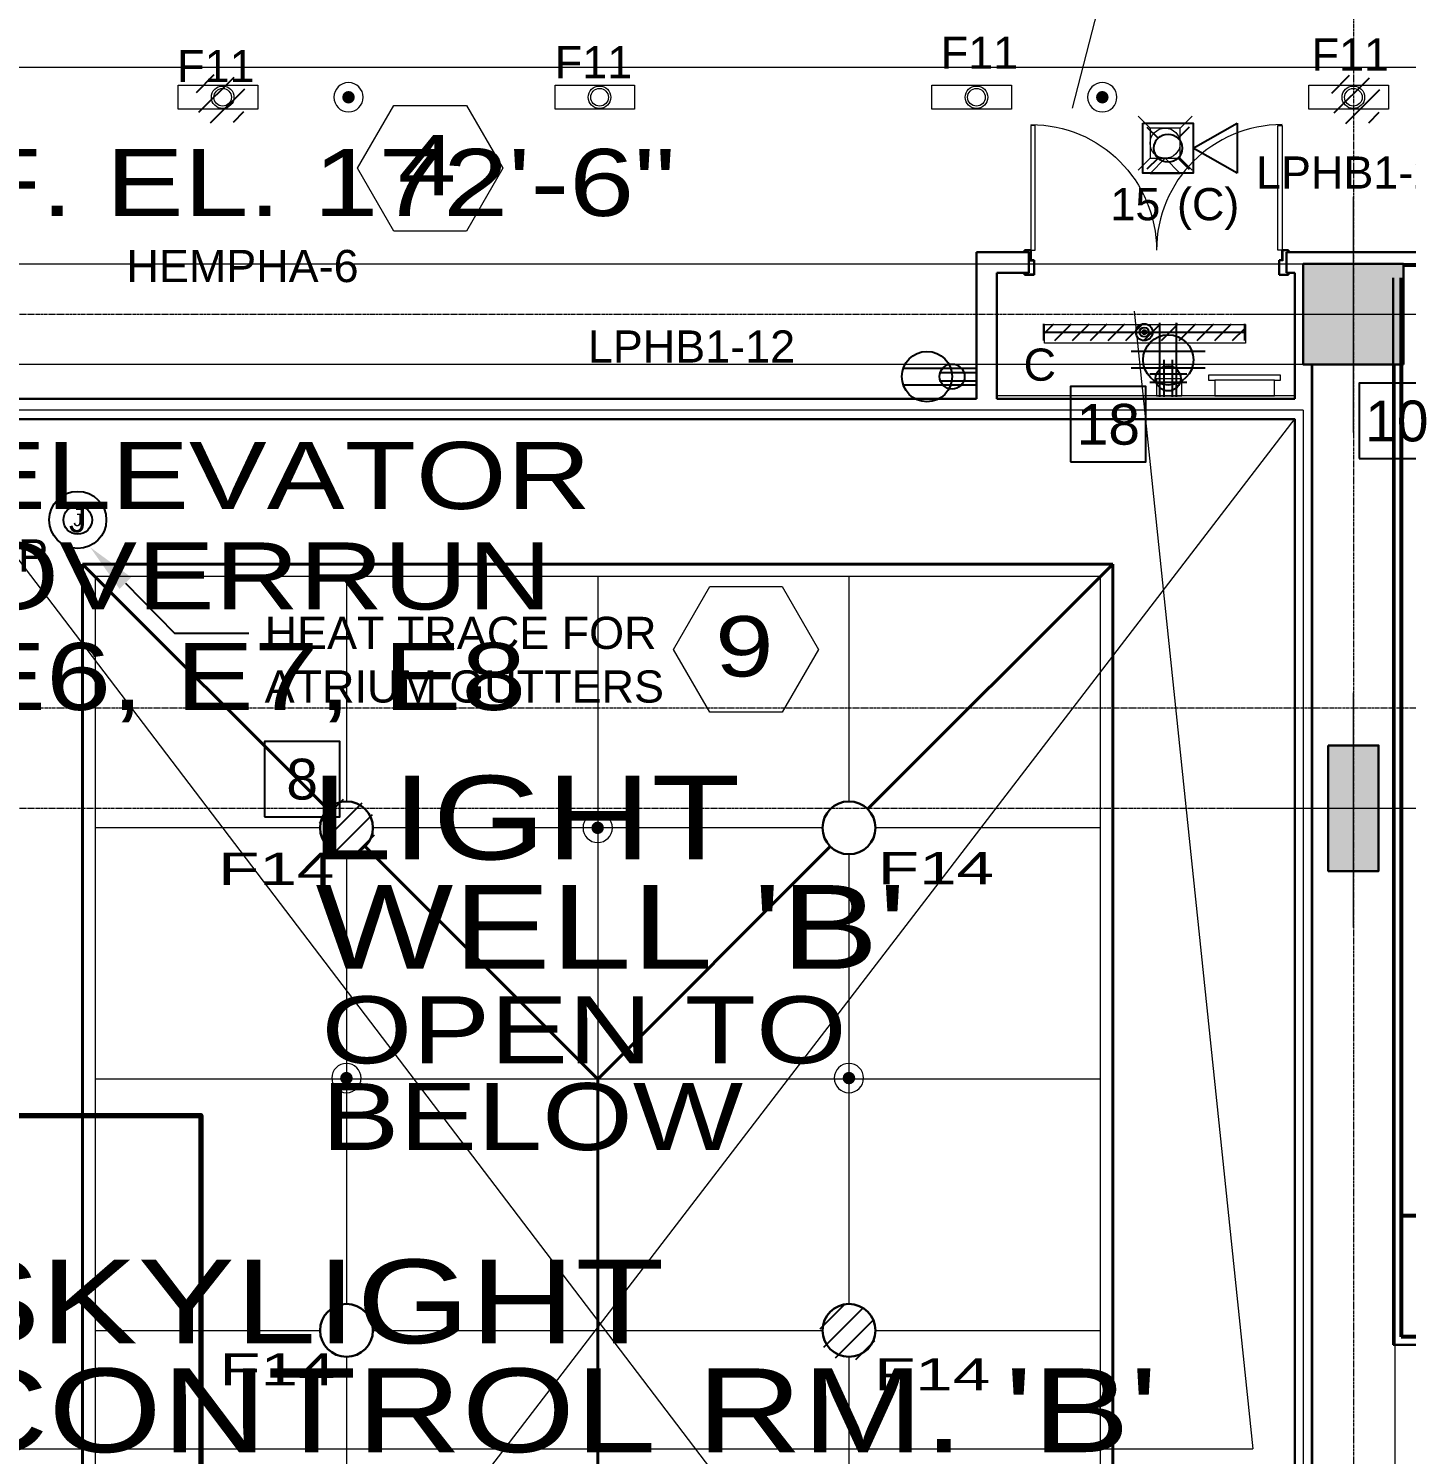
# Model space of a CAD drawing. Header units: inches. Extents: x -40190 to 0, y -3216 to 2257.
# Drawn here: x -22457.3 to -22128.3, y 748.9 to 1089.4 of the extents above; entities that cross this region are included whole.
import ezdxf
from ezdxf import colors
from ezdxf.entities.mleader import LeaderData, LeaderLine
from ezdxf.enums import TextEntityAlignment as Align
from ezdxf.math import Vec2, Vec3

# ---------------------------------------------------------------- set-up
doc = ezdxf.new("R2010")
doc.units = ezdxf.units.IN
doc.header["$LTSCALE"] = 0.5
doc.header["$MEASUREMENT"] = 0
doc.linetypes.add('A113$0$CENTER', pattern=[2, 1.25, -0.25, 0.25, -0.25])
doc.linetypes.add('DASHED2', pattern=[0.375, 0.25, -0.125])
for name, color, linetype in [('A113$0$A-ANNO-IDEN', 8, 'Continuous'), ('A113$0$A-ANNO-PATT-1-12', 8, 'Continuous'), ('A113$0$A-ANNO-PATT-13-14', 8, 'Continuous'), ('A113$0$A-ANNO-TEXT', 8, 'Continuous'), ('A113$0$A-COLS-COLS13-14', 8, 'Continuous'), ('A113$0$A-DOOR', 8, 'Continuous'), ('A113$0$A-DOOR-FRAM', 8, 'Continuous'), ('A113$0$A-FLOR-OPN-TO-BELOW', 8, 'Continuous'), ('A113$0$A-FLOR-SLAB', 8, 'Continuous'), ('A113$0$A-GRID-GRDP0-15', 8, 'Continuous'), ('A113$0$A-STRUCT-ABOVE', 8, 'Continuous'), ('A113$0$A-WALL-FIRE', 8, 'Continuous'), ('A113$0$A-WALL-FULL-INTR', 8, 'Continuous'), ('A113$0$E-PANEL', 8, 'Continuous'), ('A113$0$Level 25', 8, 'Continuous'), ('A113$0$S-BEAM', 8, 'Continuous'), ('A613$0$A-ANNO-REVS-BULL', 8, 'Continuous'), ('A613$0$A-CLNG-LITE', 3, 'Continuous'), ('A613$0$A-CLNG-PATT', 8, 'Continuous'), ('A613$0$A-CLNG-SPNK', 8, 'Continuous'), ('A613$0$A-ROOF-SKYL', 8, 'Continuous'), ('A613$0$br613 - E-Lite', 8, 'Continuous'), ('A613$0$br613 - Level 37', 8, 'Continuous'), ('A613$0$E-LITE-CLNG', 3, 'Continuous'), ('E-Anno-Keyn', 72, 'Continuous'), ('E-Anno-Note', 6, 'Continuous'), ('E-FIRE', 234, 'Continuous'), ('E-Lite', 53, 'Continuous'), ('E-Lite-Emer', 13, 'Continuous'), ('E-Lite-Exit', 13, 'Continuous'), ('E-POWR-CLRN', 1, 'DASHED2'), ('E-Powr-Devc', 233, 'Continuous'), ('E-Powr-Devc @ 48', 233, 'Continuous'), ('E-Powr-Devc @ 96', 233, 'Continuous'), ('E-TEXT', 6, 'Continuous'), ('G-Anno', 6, 'Continuous'), ('G-TEXT', 6, 'Continuous'), ('M-HVAC-text', 6, 'Continuous'), ('XREF', 7, 'Continuous')]:
    doc.layers.add(name, color=color, linetype=linetype)
doc.layers.add('E-Fire-Covr', color=240, linetype='Continuous', lineweight=70, plot=False)
doc.styles.add('A113$0$Arial', font='arial.ttf', dxfattribs={"height": 0.076839})
doc.styles.add('A113$0$style-Arial', font='arial.ttf')
doc.styles.add('A613$0$style-Arial', font='arial.ttf')
doc.styles.add('M08', font='arial.ttf', dxfattribs={"height": 7.68})
doc.styles.add('MAMEP ANNO', font='arial.ttf', dxfattribs={"height": 0.101562})
doc.styles.get("Standard").update_dxf_attribs({"font": 'simplex.shx'})

# ---------------------------------------------------------------- blocks, each defined once
blk = doc.blocks.new('Symbol-Thermostat-Anno')
at = {"color": 0, "linetype": 'ByBlock'}
blk.add_circle((0, 0), 0.0711, dxfattribs=at)
at = {"color": 0, "linetype": 'ByBlock', "style": 'MAMEP ANNO'}
blk.add_attdef('T', text='', height=0.0625, dxfattribs=at).set_placement((0, 0), align=Align.MIDDLE)
blk = doc.blocks.new('*U1233')
at = {"layer": 'E-Powr-Devc @ 48', "xscale": 48, "yscale": 48, "zscale": 48}
blk.add_blockref('Symbol-Thermostat-Anno', (-22445.56, 972.01), dxfattribs=at).add_auto_attribs({'T': 'J'})
at = {"layer": 'E-Powr-Devc @ 96', "xscale": 96, "yscale": 96, "zscale": 96}
blk.add_blockref('Symbol-Thermostat-Anno', (-22445.56, 972.01), dxfattribs=at).add_auto_attribs({'T': 'J'})
blk = doc.blocks.new('*U236')
at = {"layer": 'E-FIRE', "color": 234, "linetype": 'Continuous', "lineweight": -3}
for p, q in [((1.47, 5.03), (4.11, 2.39)), ((11.53, 5.03), (8.89, 2.39)), ((12.5, 0), (23, 6)), ((23, 6), (23, -6)), ((23, -6), (12.5, 0)), ((4.11, -2.39), (1.47, -5.03)), ((8.89, -2.39), (11.53, -5.03))]:
    blk.add_line(p, q, dxfattribs=at)
blk.add_lwpolyline([(0.5, 6), (12.5, 6), (12.5, -6), (0.5, -6)], close=True, dxfattribs=at)
blk.add_circle((6.5, 0), 3.37, dxfattribs=at)
blk = doc.blocks.new('MLD-KeyNote')
at = {"color": 0, "linetype": 'Continuous', "transparency": 16777216}
blk.add_lwpolyline([(-0.09375, -0.09375), (0.09375, -0.09375), (0.09375, 0.09375), (-0.09375, 0.09375)], close=True, dxfattribs=at)
at = {"color": 0, "linetype": 'ByBlock', "transparency": 16777216, "style": 'MAMEP ANNO'}
blk.add_attdef('ID', text='', height=0.10156, dxfattribs=at).set_placement((0, 0), align=Align.MIDDLE_CENTER)
blk = doc.blocks.new('PWR-RecepDuplex-Anno')
at = {"color": 0, "linetype": 'ByBlock'}
for p, q in [((-0.0208, 0.1839), (-0.0208, 0)), ((0.0208, 0.1839), (0.0208, 0))]:
    blk.add_line(p, q, dxfattribs=at)
blk.add_circle((0, 0.125), 0.0625, dxfattribs=at)
at = {"color": 6, "style": 'MAMEP ANNO'}
blk.add_attdef('NOTES', (0.0932, 0.1875), '', height=0.0781, dxfattribs=at)
blk = doc.blocks.new('*U1277')
at = {"layer": 'E-Powr-Devc @ 48', "xscale": 48, "yscale": 48, "zscale": 48, "rotation": 89.99999999999999}
blk.add_blockref('PWR-RecepDuplex-Anno', (-22230.77, 1006.25), dxfattribs=at)
at = {"layer": 'E-Powr-Devc @ 96', "xscale": 96, "yscale": 96, "zscale": 96, "rotation": 89.99999999999999}
blk.add_blockref('PWR-RecepDuplex-Anno', (-22230.77, 1006.25), dxfattribs=at)
blk = doc.blocks.new('*U652')
at = {"layer": 'A113$0$A-DOOR', "linetype": 'Continuous', "lineweight": 0, "extrusion": (0, 0, -1)}
blk.add_arc((240, -96.6, 0), 240, 90, 180, dxfattribs=at)
at = {"layer": 'A113$0$A-DOOR', "linetype": 'Continuous', "lineweight": 0}
blk.add_arc((240, -96.6, 0), 240, 90, 180, dxfattribs=at)
at = {"layer": 'A113$0$A-DOOR', "linetype": 'Continuous', "lineweight": 13}
for points in [[(-232, -96.6, 0), (-232, 141.4, 0), (-240, 141.4, 0), (-240, -96.6, 0)], [(232, -96.6, 0), (232, 141.4, 0), (240, 141.4, 0), (240, -96.6, 0)]]:
    blk.add_3dface(points, dxfattribs=at)
at = {"layer": 'A113$0$A-DOOR-FRAM', "linetype": 'Continuous', "lineweight": 30}
for p, q in [((-252, -96.6, 0), (-240, -96.6, 0)), ((-252, -96.6, 0), (-252, -99.6, 0)), ((-240, -96.6, 0), (-240, -115.4, 0)), ((252, -96.6, 0), (240, -96.6, 0)), ((240, -96.6, 0), (240, -115.4, 0)), ((252, -96.6, 0), (252, -99.6, 0)), ((-240, -115.4, 0), (-234, -115.4, 0)), ((-234, -115.4, 0), (-234, -143.4, 0)), ((240, -115.4, 0), (234, -115.4, 0)), ((234, -115.4, 0), (234, -143.4, 0)), ((-252, -143.4, 0), (-252, -140.4, 0)), ((-234, -143.4, 0), (-252, -143.4, 0)), ((234, -143.4, 0), (252, -143.4, 0)), ((252, -143.4, 0), (252, -140.4, 0))]:
    blk.add_line(p, q, dxfattribs=at)
at = {"layer": 'A113$0$A-DOOR-FRAM', "linetype": 'Continuous', "lineweight": 13}
for p, q in [((-252, -99.6, 0), (-250.8, -99.6, 0)), ((-250.8, -97.8, 0), (-241.2, -97.8, 0)), ((-250.8, -97.8, 0), (-250.8, -99.6, 0)), ((-241.2, -97.8, 0), (-241.2, -116.6, 0)), ((250.8, -97.8, 0), (241.2, -97.8, 0)), ((241.2, -97.8, 0), (241.2, -116.6, 0)), ((250.8, -97.8, 0), (250.8, -99.6, 0)), ((252, -99.6, 0), (250.8, -99.6, 0)), ((-241.2, -116.6, 0), (-235.2, -116.6, 0)), ((-235.2, -116.6, 0), (-235.2, -142.2, 0)), ((241.2, -116.6, 0), (235.2, -116.6, 0)), ((235.2, -116.6, 0), (235.2, -142.2, 0)), ((-250.8, -140.4, 0), (-252, -140.4, 0)), ((-250.8, -142.2, 0), (-250.8, -140.4, 0)), ((-235.2, -142.2, 0), (-250.8, -142.2, 0)), ((235.2, -142.2, 0), (250.8, -142.2, 0)), ((250.8, -142.2, 0), (250.8, -140.4, 0)), ((250.8, -140.4, 0), (252, -140.4, 0))]:
    blk.add_line(p, q, dxfattribs=at)
at = {"layer": 'A113$0$Level 25', "linetype": 'Continuous', "lineweight": 0, "extrusion": (0, 0, -1)}
blk.add_arc((240, -96.6, 0), 240, 90, 180, dxfattribs=at)
at = {"layer": 'A113$0$Level 25', "linetype": 'Continuous', "lineweight": 0}
blk.add_arc((240, -96.6, 0), 240, 90, 180, dxfattribs=at)
at = {"layer": 'A113$0$Level 25', "linetype": 'Continuous', "lineweight": 13}
for points in [[(-232, -96.6, 0), (-232, 141.4, 0), (-240, 141.4, 0), (-240, -96.6, 0)], [(232, -96.6, 0), (232, 141.4, 0), (240, 141.4, 0), (240, -96.6, 0)]]:
    blk.add_3dface(points, dxfattribs=at)
blk = doc.blocks.new('*U653')
at = {"layer": 'A113$0$E-PANEL', "linetype": 'Continuous', "lineweight": 0}
blk.add_line((-57, 10.2), (57, 10.2), dxfattribs=at)
at = {"layer": 'A113$0$E-PANEL', "linetype": 'Continuous', "lineweight": 13, "flags": 128}
for points in [[(-57, 10.2), (-68.6, 10.2), (-68.6, 19.8), (68.6, 19.8), (68.6, 10.2), (57, 10.2)], [(57, 10.2), (57, -19.8), (-57, -19.8), (-57, 10.2)]]:
    blk.add_lwpolyline(points, dxfattribs=at)
blk = doc.blocks.new('A113')
at = {"layer": 'A113$0$A-ANNO-IDEN', "lineweight": 0}
blk.add_line((-22193.3392, 1021.8341), (-22165.0452, 750.2238), dxfattribs=at)
at = {"layer": 'A113$0$A-ANNO-IDEN', "lineweight": 13}
for p, q in [((-22477.804, 750.2238), (-22184.1263, 750.2238)), ((-22184.1263, 750.2238), (-22165.0452, 750.2238))]:
    blk.add_line(p, q, dxfattribs=at)
at = {"layer": 'A113$0$A-ANNO-IDEN', "lineweight": 0, "flags": 128}
blk.add_lwpolyline([(-22012.0615, 1721.6814), (-22040.3793, 1721.6814), (-22208.2062, 1070.3393)], dxfattribs=at)
at = {"layer": 'A113$0$A-ANNO-PATT-1-12', "lineweight": 30, "extrusion": (0, 0, -1)}
for points in [[(22153.019, 1009.1697, 4909.5523), (22129.019, 1009.1697, 4909.5523), (22153.019, 1033.1697, 4909.5523), (22129.019, 1033.1697, 4909.5523)], [(22147.0236, 888.1631, 4909.5523), (22135.0236, 888.1631, 4909.5523), (22147.0236, 918.1631, 4909.5523), (22135.0236, 918.1631, 4909.5523)]]:
    blk.add_solid(points, dxfattribs=at)
at = {"layer": 'A113$0$A-ANNO-PATT-13-14', "lineweight": 30}
blk.add_solid([(-22153.019, 1009.1489, -4909.5523), (-22129.019, 1009.1489, -4909.5523), (-22153.019, 1033.1489, -4909.5523), (-22129.019, 1033.1489, -4909.5523)], dxfattribs=at)
at = {"layer": 'A113$0$A-ANNO-PATT-13-14', "lineweight": 30, "extrusion": (0, 0, -1)}
blk.add_solid([(22147.0141, 888.1631, 4909.5523), (22135.0141, 888.1631, 4909.5523), (22147.0141, 918.1631, 4909.5523), (22135.0141, 918.1631, 4909.5523)], dxfattribs=at)
at = {"layer": 'A113$0$A-COLS-COLS13-14', "lineweight": 0}
for p, q in [((-22141.0236, 992.8748, -4909.5523), (-22141.0236, 1049.1489, -4909.5523)), ((-22141.019, 992.8748, -4909.5523), (-22141.019, 1049.1489, -4909.5523)), ((-22169.769, 1021.1697, -4909.5523), (-22113.769, 1021.1697, -4909.5523)), ((-22169.769, 1021.1489, -4909.5523), (-22113.769, 1021.1489, -4909.5523)), ((-22141.0297, 874.7267, -4909.5523), (-22141.0297, 930.7267, -4909.5523)), ((-22169.7641, 903.1631, -4909.5523), (-22113.7641, 903.1631, -4909.5523))]:
    blk.add_line(p, q, dxfattribs=at)
at = {"layer": 'A113$0$A-COLS-COLS13-14', "lineweight": 30}
for points in [[(-22129.019, 1009.1489, -4909.5523), (-22129.019, 1033.1489, -4909.5523), (-22153.019, 1033.1489, -4909.5523), (-22153.019, 1009.1489, -4909.5523)], [(-22147.0141, 918.1631, -4909.5523), (-22135.0141, 918.1631, -4909.5523), (-22135.0141, 888.1631, -4909.5523), (-22147.0141, 888.1631, -4909.5523)]]:
    blk.add_3dface(points, dxfattribs=at)
at = {"layer": 'A113$0$A-FLOR-OPN-TO-BELOW', "lineweight": 0}
blk.add_line((-22155.0187, 996.2051, 1992.7541), (-22487.9924, 562.1223, 1992.7541), dxfattribs=at)
at = {"layer": 'A113$0$A-FLOR-OPN-TO-BELOW', "lineweight": 0, "elevation": 1992.7541, "flags": 128}
blk.add_lwpolyline([(-22487.9935, 996.2051), (-22471.9798, 978.3908), (-22155.0305, 562.1218)], dxfattribs=at)
at = {"layer": 'A113$0$A-FLOR-SLAB', "lineweight": 0}
for q in [(-22489.9935, 998.2051, 1992.7541), (-22153.0219, 560.1223, 1992.7541)]:
    blk.add_line((-22153.023, 998.2051, 1992.7541), q, dxfattribs=at)
at = {"layer": 'A113$0$A-GRID-GRDP0-15', "linetype": 'A113$0$CENTER', "lineweight": 0}
for p, q in [((-22141.0236, 2113.2362), (-22141.0236, -676.9042)), ((-23884.5631, 1021.1697), (-20452.7577, 1021.1697)), ((-24110.5721, 927.1574), (-20437.5384, 927.1574)), ((-23884.5631, 903.1574), (-20364.9322, 903.1574))]:
    blk.add_line(p, q, dxfattribs=at)
at = {"layer": 'A113$0$A-STRUCT-ABOVE', "lineweight": 0}
for p, q in [((-22580.5238, 1033.1489, 1992.7541), (-22153.019, 1033.1489, 1992.7541)), ((-22152.8214, 1009.1489, 1992.7541), (-22580.5238, 1009.1489, 1992.7541))]:
    blk.add_line(p, q, dxfattribs=at)
at = {"layer": 'A113$0$A-WALL-FIRE', "lineweight": 53}
for p, q in [((-22055.7756, 1032.8572, 1992.7541), (-22129.0233, 1032.8572, 1992.7541)), ((-22129.6486, 1029.7947, 1992.7541), (-22129.6486, 776.9229, 1992.7541)), ((-22129.6486, 805.9368, 1992.7541), (-22005.8986, 805.9368, 1992.7541)), ((-21974.2646, 776.9229, 1992.7541), (-22129.6486, 776.9229, 1992.7541))]:
    blk.add_line(p, q, dxfattribs=at)
at = {"layer": 'A113$0$A-WALL-FULL-INTR', "lineweight": 30}
for p, q in [((-22231.0236, 1000.9239, 1992.7541), (-22231.0236, 1035.9197, 1992.7541)), ((-22218.5317, 1035.9197, 1992.7541), (-22231.0236, 1035.9197, 1992.7541)), ((-22218.5317, 1035.9195, 1992.7541), (-22218.5317, 1031.0447, 1992.7541)), ((-22055.7756, 1035.9197, 1992.7541), (-22157.0317, 1035.9197, 1992.7541)), ((-22157.0317, 1035.9197, 1992.7541), (-22157.0317, 1031.0447, 1992.7541)), ((-22226.1486, 1000.9239, 1992.7541), (-22226.1486, 1031.0447, 1992.7541)), ((-22218.5317, 1031.0447, 1992.7541), (-22226.1486, 1031.0447, 1992.7541)), ((-22155.0317, 1031.0447, 1992.7541), (-22157.0317, 1031.0447, 1992.7541)), ((-22155.0317, 1031.0447, 1992.7541), (-22155.0316, 1000.9239, 1992.7541)), ((-22131.5236, 1029.7947, 1992.7541), (-22131.5236, 775.0447, 1992.7541)), ((-22231.0236, 1000.9239, 1992.7541), (-22487.9939, 1000.9239, 1992.7541)), ((-22155.0316, 1000.9239, 1992.7541), (-22226.1486, 1000.9239, 1992.7541)), ((-22155.0316, 996.0489, 1992.7541), (-22487.9939, 996.0489, 1992.7541)), ((-22155.0316, 996.0489, 1992.7541), (-22155.0305, 562.1218, 1992.7541)), ((-22131.5236, 775.0447, 1992.7541), (-22120.7887, 775.045, 1992.7541))]:
    blk.add_line(p, q, dxfattribs=at)
at = {"layer": 'A113$0$A-WALL-FULL-INTR', "lineweight": 0}
for p, q in [((-22150.7816, 1009.1489, 1992.7541), (-22150.7805, 562.1218, 1992.7541)), ((-22155.0316, 1001.6739, 1992.7541), (-22226.1486, 1001.6739, 1992.7541))]:
    blk.add_line(p, q, dxfattribs=at)
at = {"layer": 'A113$0$E-PANEL', "lineweight": 13}
blk.add_3dface([(-22182.0233, 1005.6739, 1992.7541), (-22188.0233, 1005.6739, 1992.7541), (-22188.0233, 1001.6739, 1992.7541), (-22182.0233, 1001.6739, 1992.7541)], dxfattribs=at)
at = {"layer": 'A113$0$S-BEAM', "lineweight": 0}
for p, q in [((-22151.0129, 379.1574, 1992.7541), (-22151.0262, 1009.1697, 1992.7541)), ((-22131.0227, 379.1574, 1992.7541), (-22131.0227, 1009.1697, 1992.7541))]:
    blk.add_line(p, q, dxfattribs=at)
at = {"layer": 'A113$0$E-PANEL', "lineweight": 13, "extrusion": (0, 0, -1), "xscale": 0.125, "yscale": 0.125, "zscale": 0.125}
blk.add_blockref('*U653', (22167.0234, 1004.1439, -1992.7541), dxfattribs=at)
at = {"layer": 'A113$0$Level 25', "lineweight": 0, "xscale": 0.125, "yscale": 0.125, "zscale": 0.125}
blk.add_blockref('*U652', (-22188.0313, 1048.4943, 1992.7542), dxfattribs=at)
at = {"layer": 'A113$0$A-ANNO-IDEN', "lineweight": 13, "char_height": 19.999996, "attachment_point": 7, "line_spacing_factor": 0.6, "style": 'A113$0$Arial'}
for s, insert in [('\\H1x;\\W1.24688;LIGHT', (-22389.9713, 890.6538)), ("\\H1x;\\W1.24688;WELL 'B'", (-22388.8461, 864.8324)), ('\\H1x;\\W1.24688;SKYLIGHT', (-22477.805, 775.1196)), ("\\H1x;\\W1.24688;CONTROL RM. 'B'", (-22477.805, 749.1196))]:
    blk.add_mtext(s, dxfattribs=dict(at, insert=insert))
at = {"layer": 'A113$0$A-ANNO-TEXT', "lineweight": 13, "style": 'A113$0$style-Arial', "width": 1.246875}
for s, height, p in [('F.F. EL. 172\'-6"', 15.999998, (-22496.1956, 1044.608)), ('ELEVATOR', 16, (-22471.7624, 974.6384)), ('OVERRUN', 16, (-22471.7624, 950.6384)), ('E6, E7, E8', 16, (-22471.7624, 926.6384))]:
    blk.add_text(s, height=height, dxfattribs=at).set_placement(p)
at = {"layer": 'A113$0$A-ANNO-TEXT', "lineweight": 70, "style": 'A113$0$style-Arial', "width": 1.246875}
for s, p in [('OPEN TO', (-22387.4279, 842.2652)), ('BELOW', (-22387.4279, 821.5418))]:
    blk.add_text(s, height=16, dxfattribs=at).set_placement(p)
blk = doc.blocks.new('*U975')
at = {"layer": 'A613$0$br613 - Level 37', "linetype": 'Continuous', "lineweight": 0}
for p, q in [((-3.6, 3.97), (-6.46, 6.83)), ((3.6, 3.97), (6.46, 6.83)), ((-3.6, -3.23), (-6.46, -6.09)), ((0, -3.23), (-3.6, -6.83)), ((0, -3.23), (3.6, -6.83)), ((3.6, -3.23), (6.46, -6.09)), ((-3.6, -6.83), (3.6, -6.83))]:
    blk.add_line(p, q, dxfattribs=at)
blk.add_circle((0, 0.37), 3.6, dxfattribs=at)
blk.add_3dface([(-3.6, -3.23), (3.6, -3.23), (3.6, 3.97), (-3.6, 3.97)], dxfattribs=at)
blk = doc.blocks.new('*U991')
at = {"layer": 'A613$0$A-CLNG-SPNK', "linetype": 'Continuous', "lineweight": 0, "extrusion": (0, 0, -1)}
h = blk.add_hatch(color=256, dxfattribs=at)
edge = h.paths.add_edge_path()
edge.add_arc((0, 0), 1.5, 0, 360)
blk.add_circle((0, 0), 3.5, dxfattribs=at)
blk = doc.blocks.new('*U962')
at = {"layer": 'A613$0$A-CLNG-LITE', "linetype": 'Continuous', "lineweight": 0}
for radius in [2.69, 2.11]:
    blk.add_circle((0, 0), radius, dxfattribs=at)
blk = doc.blocks.new('A613')
at = {"layer": 'A613$0$A-ANNO-REVS-BULL', "lineweight": 13, "flags": 128}
blk.add_lwpolyline([(-22370.19, 1071.12), (-22352.87, 1071.12), (-22344.21, 1056.12), (-22352.87, 1041.12), (-22370.19, 1041.12), (-22378.85, 1056.12), (-22370.19, 1071.12)], close=True, dxfattribs=at)
at = {"layer": 'A613$0$A-ANNO-REVS-BULL', "lineweight": 13, "elevation": 0.01, "flags": 128}
blk.add_lwpolyline([(-22294.78, 956.2), (-22277.46, 956.2), (-22268.8, 941.2), (-22277.46, 926.2), (-22294.78, 926.2), (-22303.44, 941.2), (-22294.78, 956.2)], close=True, dxfattribs=at)
at = {"layer": 'A613$0$A-CLNG-LITE', "lineweight": 0}
for points in [[(-22402.71, 1075.93, 2679.43), (-22402.71, 1070.18, 2679.43), (-22421.71, 1070.18, 2679.43), (-22421.71, 1075.93, 2679.43)], [(-22312.71, 1075.93, 2679.43), (-22312.71, 1070.18, 2679.43), (-22331.71, 1070.18, 2679.43), (-22331.71, 1075.93, 2679.43)], [(-22222.71, 1075.93, 2679.43), (-22222.71, 1070.18, 2679.43), (-22241.71, 1070.18, 2679.43), (-22241.71, 1075.93, 2679.43)], [(-22132.71, 1075.93, 2679.43), (-22132.71, 1070.18, 2679.43), (-22151.71, 1070.18, 2679.43), (-22151.71, 1075.93, 2679.43)]]:
    blk.add_3dface(points, dxfattribs=at)
at = {"layer": 'A613$0$A-CLNG-PATT', "lineweight": 13}
blk.add_line((-23354.27, 1080.24, 2679.43), (-21430.79, 1080.24, 2679.43), dxfattribs=at)
at = {"layer": 'A613$0$A-ROOF-SKYL', "lineweight": 40}
for p, q in [((-22198.52, 961.6, 2679.43), (-22444.52, 961.6, 2679.43)), ((-22444.52, 961.6, 2679.43), (-22444.52, 595.6, 2679.43)), ((-22385.98, 903.06, 2679.43), (-22444.52, 961.6, 2679.43)), ((-22257.06, 903.06, 2679.43), (-22198.52, 961.6, 2679.43)), ((-22198.52, 961.6, 2679.43), (-22198.52, 595.6, 2679.43)), ((-22321.52, 838.6, 2679.43), (-22377.06, 894.14, 2679.43)), ((-22321.52, 838.6, 2679.43), (-22265.98, 894.14, 2679.43)), ((-22321.52, 838.6, 2679.43), (-22321.52, 718.6, 2679.43))]:
    blk.add_line(p, q, dxfattribs=at)
at = {"layer": 'A613$0$A-ROOF-SKYL', "lineweight": 0}
for p, q in [((-22201.53, 958.6, 2679.43), (-22441.52, 958.6, 2679.43)), ((-22441.52, 958.6, 2679.43), (-22441.52, 598.61, 2679.43)), ((-22381.52, 958.6, 2679.43), (-22381.52, 904.91, 2679.43)), ((-22321.52, 958.6, 2679.43), (-22321.52, 838.6, 2679.43)), ((-22261.52, 958.6, 2679.43), (-22261.52, 904.91, 2679.43)), ((-22201.53, 958.6, 2679.43), (-22201.53, 598.61, 2679.43)), ((-22387.83, 898.6, 2679.43), (-22441.52, 898.6, 2679.43)), ((-22267.83, 898.6, 2679.43), (-22375.22, 898.6, 2679.43)), ((-22201.53, 898.6, 2679.43), (-22255.22, 898.6, 2679.43)), ((-22381.52, 892.3, 2679.43), (-22381.52, 784.91, 2679.43)), ((-22261.52, 892.3, 2679.43), (-22261.52, 784.91, 2679.43)), ((-22201.53, 838.6, 2679.43), (-22441.52, 838.6, 2679.43)), ((-22441.52, 778.6, 2679.43), (-22387.83, 778.6, 2679.43)), ((-22375.22, 778.6, 2679.43), (-22321.52, 778.6, 2679.43)), ((-22321.52, 778.6, 2679.43), (-22267.83, 778.6, 2679.43)), ((-22255.22, 778.6, 2679.43), (-22201.53, 778.6, 2679.43)), ((-22381.52, 772.3, 2679.43), (-22381.52, 664.91, 2679.43)), ((-22261.52, 772.3, 2679.43), (-22261.52, 664.91, 2679.43))]:
    blk.add_line(p, q, dxfattribs=at)
at = {"layer": 'A613$0$br613 - E-Lite', "lineweight": 13}
blk.add_3dface([(-22214.83, 1018.81, 2679.43), (-22166.83, 1018.81, 2679.43), (-22166.83, 1014.31, 2679.43), (-22214.83, 1014.31, 2679.43)], dxfattribs=at)
at = {"layer": 'A613$0$E-LITE-CLNG', "lineweight": 30}
for centre in [(-22381.52, 898.6, 2679.43), (-22261.52, 898.6, 2679.43), (-22381.52, 778.6, 2679.43), (-22261.52, 778.6, 2679.43)]:
    blk.add_circle(centre, 6.31, dxfattribs=at)
at = {"layer": 'A613$0$A-CLNG-LITE', "lineweight": 0}
for p in [(-22411.08, 1073.05, 2679.43), (-22321.08, 1073.05, 2679.43), (-22231.08, 1073.05, 2679.43), (-22141.08, 1073.05, 2679.43)]:
    blk.add_blockref('*U962', p, dxfattribs=at)
at = {"layer": 'A613$0$A-CLNG-SPNK', "lineweight": 0}
for p in [(-22381.03, 1073.06, 2679.43), (-22201.03, 1073.06, 2679.43), (-22321.53, 898.6, 2679.43), (-22381.53, 838.84, 2679.43), (-22261.53, 838.84, 2679.43)]:
    blk.add_blockref('*U991', p, dxfattribs=at)
at = {"layer": 'A613$0$br613 - Level 37', "lineweight": 0}
blk.add_blockref('*U975', (-22186.02, 1061.72, 2679.43), dxfattribs=at)
at = {"layer": 'A613$0$A-ANNO-REVS-BULL', "lineweight": 13, "style": 'A613$0$style-Arial', "width": 1.246876}
for s, p in [('4', (-22362.29, 1056.87)), ('9', (-22286.51, 941.95, 0.01))]:
    blk.add_text(s, height=14.4, dxfattribs=at).set_placement(p, align=Align.MIDDLE_CENTER)
blk = doc.blocks.new('*U360')
at = {"layer": 'E-Fire-Covr'}
blk.add_lwpolyline([(7.29, 268), (264, 268), (264, -260), (-264, -260), (-264, 268), (-7.21, 268)], dxfattribs=at)
blk = doc.blocks.new('LFIND4')
for p, q in [((-24, 2), (-24, -2)), ((24, 0), (-24, 0)), ((24, 2), (24, -2))]:
    blk.add_line(p, q)
for radius in [2, 1.12, 0.5]:
    blk.add_circle((0, 0), radius)
blk = doc.blocks.new('PWR-RecepQuad-Anno')
at = {"color": 0, "linetype": 'ByBlock'}
for p, q in [((-0.0208, 0), (-0.0208, 0.1839)), ((0.0208, 0), (0.0208, 0.1839)), ((0.092, 0.1128), (-0.092, 0.1128)), ((0.092, 0.0711), (-0.092, 0.0711))]:
    blk.add_line(p, q, dxfattribs=at)
blk.add_circle((0, 0.092), 0.0625, dxfattribs=at)
at = {"color": 6, "style": 'MAMEP ANNO'}
blk.add_attdef('NOTES', (0.092, 0.1839), '', height=0.0781, dxfattribs=at)
blk = doc.blocks.new('*U1318')
at = {"layer": 'E-Powr-Devc @ 48', "xscale": 48, "yscale": 48, "zscale": 48}
blk.add_blockref('PWR-RecepQuad-Anno', (-22185.16, 1001.4), dxfattribs=at)
at = {"layer": 'E-Powr-Devc @ 96', "xscale": 96, "yscale": 96, "zscale": 96}
blk.add_blockref('PWR-RecepQuad-Anno', (-22185.16, 1001.4), dxfattribs=at)
blk = doc.blocks.new('*U321')
at = {"color": 21, "linetype": 'ByBlock'}
ml = blk.add_multileader_mtext('Standard', dxfattribs=at)
ml.set_content('', color=21, style='MAMEP ANNO')
ml.set_leader_properties(color=256)
ml.build(insert=Vec2(0, 0))
ml.multileader.update_dxf_attribs({"has_dogleg": 0, "text_right_attachment_type": 3, "dogleg_length": 3.84, "arrow_head_size": 7.5, "scale": 96})
ctx = ml.context
ctx.base_point, ctx.scale, ctx.char_height, ctx.arrow_head_size, ctx.landing_gap_size, ctx.plane_origin = Vec3(-19.93, 11.25), 96, 7.5, 7.5, 3.75, Vec3(12.43, 11.25)
ctx.right_attachment, ctx.text_align_type = 3, 2
notes = []
notes.append((ctx, [(0, (1, 1, 0), (356.57, 11.25), (-1, 0), 369, [(0, [(12.43, 11.25)], 0, [])])]))
ctx.mtext.insert, ctx.mtext.alignment, ctx.mtext.flow_direction = Vec3(-16.18, 15), 3, 5
ml = blk.add_multileader_mtext('Standard', dxfattribs=at)
ml.set_content('', color=21, style='MAMEP ANNO')
ml.set_leader_properties(color=256)
ml.build(insert=Vec2(0, 0))
ml.multileader.update_dxf_attribs({"has_dogleg": 0, "text_right_attachment_type": 3, "dogleg_length": 3.84, "arrow_head_size": 7.5, "scale": 96})
ctx = ml.context
ctx.base_point, ctx.scale, ctx.char_height, ctx.arrow_head_size, ctx.landing_gap_size, ctx.plane_origin = Vec3(-19.93, -11.25), 96, 7.5, 7.5, 3.75, Vec3(12.43, -11.25)
ctx.right_attachment, ctx.text_align_type = 3, 2
notes.append((ctx, [(0, (1, 1, 0), (356.57, -11.25), (-1, 0), 369, [(0, [(12.43, -11.25)], 0, [])])]))
ctx.mtext.insert, ctx.mtext.alignment, ctx.mtext.flow_direction = Vec3(-16.18, -7.5), 3, 5
for ctx, leaders in notes:
    for number, flags, end, landing, length, lines in leaders:
        leader = LeaderData()
        leader.index, (leader.has_last_leader_line, leader.has_dogleg_vector, leader.attachment_direction) = number, flags
        leader.last_leader_point, leader.dogleg_vector, leader.dogleg_length = Vec3(end), Vec3(landing), length
        for number, points, colour, breaks in lines:
            line = LeaderLine()
            line.index, line.vertices, line.color, line.breaks = number, Vec3.list(points), colors.encode_raw_color(colour), breaks
            leader.lines.append(line)
        ctx.leaders.append(leader)

msp = doc.modelspace()

# ---------------------------------------------------------------- hatches: boundary and pattern name
at = {"layer": 'E-Lite-Emer'}
h = msp.add_hatch(dxfattribs=at)
h.set_pattern_fill('ANSI31', color=256, scale=24, style=0)
h.set_pattern_definition([(45, (-20095.363, -1704.8967), (-2.1213203, 2.1213203), [])])
h.paths.add_polyline_path([(-22214.89, 1014.85), (-22166.89, 1014.85), (-22166.89, 1018.85), (-22214.89, 1018.85)])
at = {"layer": 'E-POWR-CLRN'}
h = msp.add_hatch(dxfattribs=at)
h.set_pattern_fill('ANSI31', color=256, scale=30)
h.set_pattern_definition([(45, (269.7454, -87.9033), (-2.6516504, 2.6516504), [])])
edge = h.paths.add_edge_path()
edge.add_arc((-22411.28, 1072.43), 6.15, 0, 360)
h = msp.add_hatch(dxfattribs=at)
h.set_pattern_fill('ANSI31', color=256, scale=30)
h.set_pattern_definition([(45, (540.843, -88.068), (-2.6516504, 2.6516504), [])])
edge = h.paths.add_edge_path()
edge.add_arc((-22140.18, 1072.27), 6.15, 0, 360)
h = msp.add_hatch(dxfattribs=at)
h.set_pattern_fill('ANSI31', color=256, scale=30)
h.set_pattern_definition([(45, (299.8756, -261.6478), (-2.6516504, 2.6516504), [])])
edge = h.paths.add_edge_path()
edge.add_arc((-22381.15, 898.69), 6.72, 0, 360)
h = msp.add_hatch(dxfattribs=at)
h.set_pattern_fill('ANSI31', color=256, scale=30)
h.set_pattern_definition([(45, (419.3705, -382.3702), (-2.6516504, 2.6516504), [])])
edge = h.paths.add_edge_path()
edge.add_arc((-22261.65, 777.97), 6.72, 0, 360)

# ---------------------------------------------------------------- block references
at = {"layer": 'E-FIRE', "color": 234, "linetype": 'Continuous', "lineweight": -3}
msp.add_blockref('*U236', (-22191.71, 1060.79), dxfattribs=at)
at = {"layer": 'E-FIRE'}
msp.add_blockref('*U360', (-22680.14, 561.77), dxfattribs=at)
at = {"layer": 'E-Lite', "rotation": 180}
msp.add_blockref('LFIND4', (-22190.89, 1016.85), dxfattribs=at)
at = {"layer": 'E-Lite-Exit'}
msp.add_blockref('*U321', (-22681.35, 1044.47), dxfattribs=at)
at = {"layer": 'E-Powr-Devc'}
for name in ['*U1318', '*U1277', '*U1233']:
    msp.add_blockref(name, (0, 0), dxfattribs=at)
at = {"layer": 'XREF'}
for name, p in [('A113', (0.08, 0)), ('A613', (0.13, -0.11))]:
    msp.add_blockref(name, p, dxfattribs=at)

# ---------------------------------------------------------------- texts
at = {"layer": 'E-TEXT', "style": 'M08'}
for s, p in [('LPHB1-20', (-22164.2, 1051.13)), ('15', (-22198.97, 1043.58)), ('(C)', (-22183.07, 1043.58)), ('C', (-22219.7, 1005.26))]:
    msp.add_text(s, height=7.68, dxfattribs=at).set_placement(p)
at = {"layer": 'E-TEXT', "style": 'M08', "width": 1.5}
for p in [(-22412.02, 884.86), (-22254.48, 885.01), (-22411.75, 765.34), (-22255.4, 764.15)]:
    msp.add_text('F14', height=7.68, dxfattribs=at).set_placement(p)
at = {"layer": 'G-Anno', "style": 'M08'}
for s, p in [('F11', (-22239.48, 1079.75, -40)), ('F11', (-22150.92, 1079.31, -40)), ('F11', (-22421.83, 1076.56, -40)), ('F11', (-22331.65, 1077.47, -40)), ('HEMPHA-6', (-22433.93, 1028.81, -40)), ('WP', (-22469.92, 959.7, -40))]:
    msp.add_text(s, height=7.68, dxfattribs=at).set_placement(p)
at = {"layer": 'G-TEXT', "style": 'M08'}
msp.add_text('LPHB1-12', height=7.68, dxfattribs=at).set_placement((-22323.75, 1009.59, 0))

# ---------------------------------------------------------------- leaders
at = {"layer": 'E-Anno-Keyn'}
ml = msp.add_multileader_block('Standard', dxfattribs=at)
ml.set_content('MLD-KeyNote', color=256, scale=96)
ml.set_attribute('ID', '18', width=0)
ml.set_leader_properties(color=256, linetype='Continuous')
ml.build(insert=Vec2(0, 0))
ml.multileader.update_dxf_attribs({"has_dogleg": 0, "text_left_attachment_type": 2, "text_right_attachment_type": 2, "dogleg_length": 3.84, "arrow_head_size": 12, "scale": 96})
ctx = ml.context
ctx.base_point, ctx.scale, ctx.char_height, ctx.arrow_head_size, ctx.landing_gap_size, ctx.plane_origin = Vec3(-23166.12, 1004.81), 96, 737.28, 12, 384, Vec3(-23254.36, 947.57)
ctx.left_attachment, ctx.right_attachment = 2, 2
notes = []
notes.append((ctx, [(0, (0, 0, 0), (0, 0), (1, 0), 1, [])]))
ctx.block.insert = Vec3(-23157.12, 1004.81)
ml = msp.add_multileader_block('Standard', dxfattribs=at)
ml.set_content('MLD-KeyNote', color=(89, 89, 89), scale=96)
ml.set_attribute('ID', '10', width=0)
ml.set_leader_properties(color=256, linetype='Continuous')
ml.build(insert=Vec2(0, 0))
ml.multileader.update_dxf_attribs({"has_dogleg": 0, "text_left_attachment_type": 2, "text_right_attachment_type": 2, "dogleg_length": 3.84, "arrow_head_size": 12, "scale": 96})
ctx = ml.context
ctx.base_point, ctx.scale, ctx.char_height, ctx.arrow_head_size, ctx.landing_gap_size, ctx.plane_origin = Vec3(-22139.57, 995.65), 96, 737.28, 12, 384, Vec3(-22075.38, 981.41)
ctx.left_attachment, ctx.right_attachment = 2, 2
notes.append((ctx, [(0, (1, 1, 0), (-21752.57, 995.65), (-1, 0), 369, [(0, [(-22070.15, 1013.48), (-22100.05, 995.65)], 0, [])])]))
ctx.block.insert = Vec3(-22130.57, 995.65)
ml = msp.add_multileader_block('Standard', dxfattribs=at)
ml.set_content('MLD-KeyNote', color=256, scale=96)
ml.set_attribute('ID', '18', width=0)
ml.set_leader_properties(color=256, linetype='Continuous')
ml.build(insert=Vec2(0, 0))
ml.multileader.update_dxf_attribs({"has_dogleg": 0, "text_left_attachment_type": 2, "text_right_attachment_type": 2, "dogleg_length": 3.84, "arrow_head_size": 12, "scale": 96})
ctx = ml.context
ctx.base_point, ctx.scale, ctx.char_height, ctx.arrow_head_size, ctx.landing_gap_size, ctx.plane_origin = Vec3(-22208.47, 994.86), 96, 737.28, 12, 384, Vec3(-22296.71, 937.63)
ctx.left_attachment, ctx.right_attachment = 2, 2
notes.append((ctx, [(0, (0, 0, 0), (0, 0), (1, 0), 1, [])]))
ctx.block.insert = Vec3(-22199.47, 994.86)
ml = msp.add_multileader_block('Standard', dxfattribs=at)
ml.set_content('MLD-KeyNote', color=(89, 89, 89), scale=96)
ml.set_attribute('ID', '8', width=0)
ml.set_leader_properties(color=256, linetype='Continuous')
ml.build(insert=Vec2(0, 0))
ml.multileader.update_dxf_attribs({"has_dogleg": 0, "text_left_attachment_type": 2, "text_right_attachment_type": 2, "dogleg_length": 3.84, "arrow_head_size": 12, "scale": 96})
ctx = ml.context
ctx.base_point, ctx.scale, ctx.char_height, ctx.arrow_head_size, ctx.landing_gap_size, ctx.plane_origin = Vec3(-23073.72, 986.39), 96, 737.28, 12, 384, Vec3(-23174.97, 930.5)
ctx.left_attachment, ctx.right_attachment = 2, 2
notes.append((ctx, [(0, (0, 0, 0), (0, 0), (1, 0), 1, [])]))
ctx.block.insert = Vec3(-23064.72, 986.39)
ml = msp.add_multileader_block('Standard', dxfattribs=at)
ml.set_content('MLD-KeyNote', color=(89, 89, 89), scale=96)
ml.set_attribute('ID', '8', width=0)
ml.set_leader_properties(color=256, linetype='Continuous')
ml.build(insert=Vec2(0, 0))
ml.multileader.update_dxf_attribs({"has_dogleg": 0, "text_left_attachment_type": 2, "text_right_attachment_type": 2, "dogleg_length": 3.84, "arrow_head_size": 12, "scale": 96})
ctx = ml.context
ctx.base_point, ctx.scale, ctx.char_height, ctx.arrow_head_size, ctx.landing_gap_size, ctx.plane_origin = Vec3(-22400.97, 910.12), 96, 737.28, 12, 384, Vec3(-22502.21, 854.24)
ctx.left_attachment, ctx.right_attachment = 2, 2
notes.append((ctx, [(0, (0, 0, 0), (0, 0), (1, 0), 1, [])]))
ctx.block.insert = Vec3(-22391.97, 910.12)
at = {"layer": 'E-Anno-Note'}
ml = msp.add_multileader_mtext('Standard', dxfattribs=at)
ml.set_content('SUPPLY FAN MOTORS', color=(89, 89, 89), style='MAMEP ANNO')
ml.set_leader_properties(color=256, linetype='Continuous')
ml.build(insert=Vec2(0, 0))
ml.multileader.update_dxf_attribs({"has_dogleg": 0, "text_right_attachment_type": 3, "dogleg_length": 3.84, "arrow_head_size": 12, "scale": 96})
ctx = ml.context
ctx.base_point, ctx.scale, ctx.char_height, ctx.arrow_head_size, ctx.landing_gap_size, ctx.plane_origin = Vec3(-23579.92, 980.8), 96, 7.68, 12, 3.75, Vec3(-23609.18, 980.8)
ctx.right_attachment = 3
notes.append((ctx, [(0, (1, 1, 0), (-23948.92, 980.8), (1, 0), 369, [(0, [(-23609.18, 980.8)], 0, [])])]))
ctx.mtext.insert, ctx.mtext.width, ctx.mtext.flow_direction = Vec3(-23576.17, 984.71), 124.8927, 5
ml = msp.add_multileader_mtext('Standard', dxfattribs=at)
ml.set_content('HEAT TRACE FOR \\PATRIUM GUTTERS', color=(89, 89, 89), style='MAMEP ANNO')
ml.set_leader_properties(color=256, linetype='Continuous')
ml.build(insert=Vec2(0, 0))
ml.multileader.update_dxf_attribs({"has_dogleg": 0, "text_right_attachment_type": 3, "dogleg_length": 3.84, "arrow_head_size": 12, "scale": 96})
ctx = ml.context
ctx.base_point, ctx.scale, ctx.char_height, ctx.arrow_head_size, ctx.landing_gap_size, ctx.plane_origin = Vec3(-22404.67, 944.99), 96, 7.68, 12, 3.75, Vec3(-22475.54, 906.4)
ctx.right_attachment = 3
notes.append((ctx, [(0, (1, 1, 0), (-22773.67, 944.99), (1, 0), 369, [(0, [(-22442.59, 965.49), (-22422.44, 944.99)], 0, [])])]))
ctx.mtext.insert, ctx.mtext.flow_direction = Vec3(-22400.92, 948.89), 5
ml = msp.add_multileader_mtext('Standard', dxfattribs=at)
ml.set_content('EXHAUST FAN MOTORS', color=(89, 89, 89), style='MAMEP ANNO')
ml.set_leader_properties(color=256, linetype='Continuous')
ml.build(insert=Vec2(0, 0))
ml.multileader.update_dxf_attribs({"has_dogleg": 0, "text_right_attachment_type": 3, "dogleg_length": 3.84, "arrow_head_size": 12, "scale": 96})
ctx = ml.context
ctx.base_point, ctx.scale, ctx.char_height, ctx.arrow_head_size, ctx.landing_gap_size, ctx.plane_origin = Vec3(-23579.92, 957.55), 96, 7.68, 12, 3.75, Vec3(-23609.18, 957.55)
ctx.right_attachment = 3
notes.append((ctx, [(0, (1, 1, 0), (-23948.92, 957.55), (1, 0), 369, [(0, [(-23609.18, 957.55)], 0, [])])]))
ctx.mtext.insert, ctx.mtext.width, ctx.mtext.flow_direction = Vec3(-23576.17, 961.45), 124.8927, 5
ml = msp.add_multileader_mtext('Standard', dxfattribs=at)
ml.set_content('ELECTRIC UNIT HEATER', color=(89, 89, 89), style='MAMEP ANNO')
ml.set_leader_properties(color=256, linetype='Continuous')
ml.build(insert=Vec2(0, 0))
ml.multileader.update_dxf_attribs({"has_dogleg": 0, "text_right_attachment_type": 3, "dogleg_length": 3.84, "arrow_head_size": 12, "scale": 96})
ctx = ml.context
ctx.base_point, ctx.scale, ctx.char_height, ctx.arrow_head_size, ctx.landing_gap_size, ctx.plane_origin = Vec3(-23579.92, 933.5), 96, 7.68, 12, 3.75, Vec3(-23609.18, 933.5)
ctx.right_attachment = 3
notes.append((ctx, [(0, (1, 1, 0), (-23948.92, 933.5), (1, 0), 369, [(0, [(-23609.18, 933.5)], 0, [])])]))
ctx.mtext.insert, ctx.mtext.width, ctx.mtext.flow_direction = Vec3(-23576.17, 937.34), 124.8927, 5
ml = msp.add_multileader_mtext('Standard', dxfattribs=at)
ml.set_content('HEAT WHEEL MOTOR', color=(89, 89, 89), style='MAMEP ANNO')
ml.set_leader_properties(color=256, linetype='Continuous')
ml.build(insert=Vec2(0, 0))
ml.multileader.update_dxf_attribs({"has_dogleg": 0, "text_right_attachment_type": 3, "dogleg_length": 3.84, "arrow_head_size": 12, "scale": 96})
ctx = ml.context
ctx.base_point, ctx.scale, ctx.char_height, ctx.arrow_head_size, ctx.landing_gap_size, ctx.plane_origin = Vec3(-23579.92, 822.96), 96, 7.68, 12, 3.75, Vec3(-23609.18, 822.96)
ctx.right_attachment = 3
notes.append((ctx, [(0, (1, 1, 0), (-23948.92, 822.96), (1, 0), 369, [(0, [(-23609.18, 822.96)], 0, [])])]))
ctx.mtext.insert, ctx.mtext.width, ctx.mtext.flow_direction = Vec3(-23576.17, 826.87), 124.8927, 5
at = {"layer": 'M-HVAC-text'}
ml = msp.add_multileader_block('Standard', dxfattribs=at)
ml.set_content('MLD-KeyNote', color=(89, 89, 89), scale=96)
ml.set_attribute('ID', '15', width=0)
ml.set_leader_properties(color=256, linetype='Continuous')
ml.build(insert=Vec2(0, 0))
ml.multileader.update_dxf_attribs({"has_dogleg": 0, "text_left_attachment_type": 2, "text_right_attachment_type": 2, "dogleg_length": 3.84, "arrow_head_size": 12, "scale": 96})
ctx = ml.context
ctx.base_point, ctx.scale, ctx.char_height, ctx.arrow_head_size, ctx.landing_gap_size, ctx.plane_origin = Vec3(-22893.34, 1357.49), 96, 737.28, 12, 384, Vec3(-22994.59, 1301.6)
ctx.left_attachment, ctx.right_attachment = 2, 2
notes.append((ctx, [(0, (0, 0, 0), (0, 0), (1, 0), 1, [])]))
ctx.block.insert = Vec3(-22884.34, 1357.49)
ml = msp.add_multileader_block('Standard', dxfattribs=at)
ml.set_content('MLD-KeyNote', color=(89, 89, 89), scale=96)
ml.set_attribute('ID', '15', width=0)
ml.set_leader_properties(color=256, linetype='Continuous')
ml.build(insert=Vec2(0, 0))
ml.multileader.update_dxf_attribs({"has_dogleg": 0, "text_left_attachment_type": 2, "text_right_attachment_type": 2, "dogleg_length": 3.84, "arrow_head_size": 12, "scale": 96})
ctx = ml.context
ctx.base_point, ctx.scale, ctx.char_height, ctx.arrow_head_size, ctx.landing_gap_size, ctx.plane_origin = Vec3(-22532.38, 1345.4), 96, 737.28, 12, 384, Vec3(-22633.63, 1289.51)
ctx.left_attachment, ctx.right_attachment = 2, 2
notes.append((ctx, [(0, (0, 0, 0), (0, 0), (1, 0), 1, [])]))
ctx.block.insert = Vec3(-22523.38, 1345.4)
ml = msp.add_multileader_block('Standard', dxfattribs=at)
ml.set_content('MLD-KeyNote', color=(89, 89, 89), scale=96)
ml.set_attribute('ID', '15', width=0)
ml.set_leader_properties(color=256, linetype='Continuous')
ml.build(insert=Vec2(0, 0))
ml.multileader.update_dxf_attribs({"has_dogleg": 0, "text_left_attachment_type": 2, "text_right_attachment_type": 2, "dogleg_length": 3.84, "arrow_head_size": 12, "scale": 96})
ctx = ml.context
ctx.base_point, ctx.scale, ctx.char_height, ctx.arrow_head_size, ctx.landing_gap_size, ctx.plane_origin = Vec3(-22132.25, 1344.98), 96, 737.28, 12, 384, Vec3(-22233.49, 1289.09)
ctx.left_attachment, ctx.right_attachment = 2, 2
notes.append((ctx, [(0, (0, 0, 0), (0, 0), (1, 0), 1, [])]))
ctx.block.insert = Vec3(-22123.25, 1344.98)
ml = msp.add_multileader_block('Standard', dxfattribs=at)
ml.set_content('MLD-KeyNote', color=(89, 89, 89), scale=96)
ml.set_attribute('ID', '15', width=0)
ml.set_leader_properties(color=256, linetype='Continuous')
ml.build(insert=Vec2(0, 0))
ml.multileader.update_dxf_attribs({"has_dogleg": 0, "text_left_attachment_type": 2, "text_right_attachment_type": 2, "dogleg_length": 3.84, "arrow_head_size": 12, "scale": 96})
ctx = ml.context
ctx.base_point, ctx.scale, ctx.char_height, ctx.arrow_head_size, ctx.landing_gap_size, ctx.plane_origin = Vec3(-22733.75, 1113.31), 96, 737.28, 12, 384, Vec3(-22835, 1057.42)
ctx.left_attachment, ctx.right_attachment = 2, 2
notes.append((ctx, [(0, (0, 0, 0), (0, 0), (1, 0), 1, [])]))
ctx.block.insert = Vec3(-22724.75, 1113.31)
for ctx, leaders in notes:
    for number, flags, end, landing, length, lines in leaders:
        leader = LeaderData()
        leader.index, (leader.has_last_leader_line, leader.has_dogleg_vector, leader.attachment_direction) = number, flags
        leader.last_leader_point, leader.dogleg_vector, leader.dogleg_length = Vec3(end), Vec3(landing), length
        for number, points, colour, breaks in lines:
            line = LeaderLine()
            line.index, line.vertices, line.color, line.breaks = number, Vec3.list(points), colors.encode_raw_color(colour), breaks
            leader.lines.append(line)
        ctx.leaders.append(leader)

doc.saveas('drawing.dxf')
